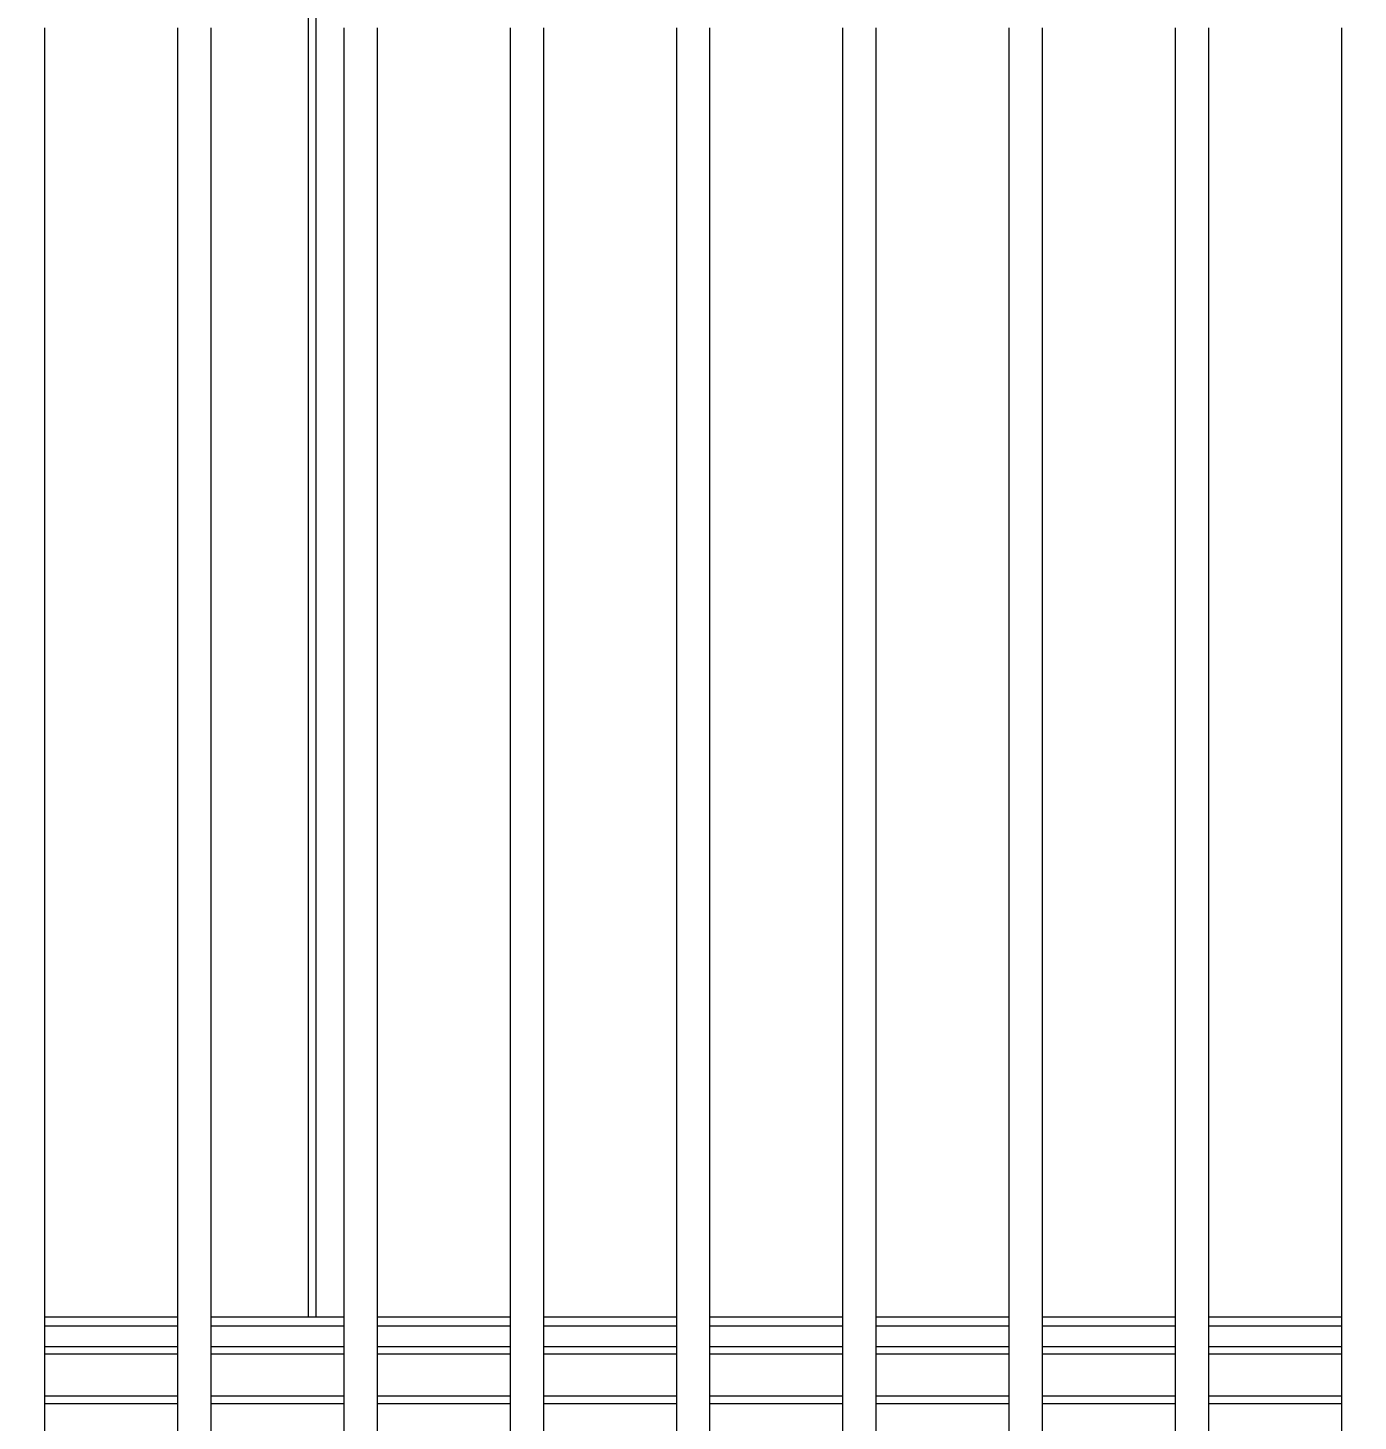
# Model space of a CAD drawing. Header units: metres. Extents: x -101133.8 to -101066.7, y -24899.3 to -24824.7.
# Drawn here: x -101102.5853 to -101102.5053, y -24841.239 to -24841.1552 of the extents above; entities that cross this region are included whole.
import ezdxf

# ---------------------------------------------------------------- set-up
doc = ezdxf.new("R2010")
doc.units = ezdxf.units.M
doc.header["$LTSCALE"] = 0.2
doc.header["$PDSIZE"] = -5
doc.layers.add('CMT-COTATION DIVERS', color=1, linetype='Continuous')
doc.layers.add('CMT-CVC-MATERIEL', color=30, linetype='Continuous')
doc.styles.get("Standard").update_dxf_attribs({"font": 'arial.ttf'})
doc.dimstyles.get("Standard").update_dxf_attribs({"dimtxt": 0.18, "dimasz": 0.18, "dimexe": 0.18, "dimexo": 0.0625, "dimgap": 0.09, "dimtad": 0, "dimtih": 1, "dimtoh": 1, "dimdec": 4, "dimzin": 0, "dimdsep": 46, "dimtxsty": 'Standard', "dimcen": 0.09, "dimadec": 0, "dimazin": 0, "dimtfac": 1, "dimtdec": 4, "dimtofl": 0, "dimtmove": 0, "dimatfit": 3, "dimfxl": 1, "dimtolj": 1, "dimtzin": 0, "dimarcsym": 0})

# ---------------------------------------------------------------- blocks, each defined once
blk = doc.blocks.new('Cassette 600x600')
at = {"linetype": 'Continuous', "lineweight": 13}
for p, q in [((-20143.73, 357.005), (-20417.73, 357.005)), ((-20226.441, 357.005), (-20226.441, 349.005)), ((-20225.994, 357.005), (-20225.994, 349.005)), ((-20223.466, 357.005), (-20223.466, 349.005)), ((-20223.019, 357.005), (-20223.019, 349.005)), ((-20221.783, 357.005), (-20221.783, 349.005)), ((-20221.23, 357.005), (-20221.23, 349.005)), ((-20143.73, 349.005), (-20417.73, 349.005)), ((-20143.73, 347.005), (-20417.73, 347.005)), ((-20226.441, 347.005), (-20226.441, 339.005)), ((-20225.994, 347.005), (-20225.994, 339.005)), ((-20223.466, 347.005), (-20223.466, 339.005)), ((-20223.019, 347.005), (-20223.019, 339.005)), ((-20221.783, 347.005), (-20221.783, 339.005)), ((-20221.23, 347.005), (-20221.23, 339.005)), ((-20117.73, 341.155), (-20221.23, 341.155)), ((-20117.73, 340.695), (-20221.23, 340.695)), ((-20143.73, 339.005), (-20417.73, 339.005)), ((-20143.73, 337.005), (-20417.73, 337.005)), ((-20226.441, 337.005), (-20226.441, 329.005)), ((-20225.994, 337.005), (-20225.994, 329.005)), ((-20223.466, 337.005), (-20223.466, 329.005)), ((-20223.019, 337.005), (-20223.019, 329.005)), ((-20221.783, 337.005), (-20221.783, 329.005)), ((-20221.23, 337.005), (-20221.23, 329.005)), ((-20143.73, 329.005), (-20417.73, 329.005)), ((-20143.73, 327.005), (-20417.73, 327.005)), ((-20226.441, 327.005), (-20226.441, 319.005)), ((-20225.994, 327.005), (-20225.994, 319.005)), ((-20223.466, 327.005), (-20223.466, 319.005)), ((-20223.019, 327.005), (-20223.019, 319.005)), ((-20221.783, 327.005), (-20221.783, 319.005)), ((-20221.23, 327.005), (-20221.23, 319.005)), ((-20143.73, 319.005), (-20417.73, 319.005)), ((-20143.73, 317.005), (-20417.73, 317.005)), ((-20226.441, 317.005), (-20226.441, 309.005)), ((-20225.994, 317.005), (-20225.994, 309.005)), ((-20223.466, 317.005), (-20223.466, 309.005)), ((-20223.019, 317.005), (-20223.019, 309.005)), ((-20221.783, 317.005), (-20221.783, 309.005)), ((-20221.23, 317.005), (-20221.23, 309.005)), ((-20143.73, 309.005), (-20417.73, 309.005)), ((-20143.73, 307.005), (-20417.73, 307.005)), ((-20226.441, 307.005), (-20226.441, 299.005)), ((-20225.994, 307.005), (-20225.994, 299.005)), ((-20223.466, 307.005), (-20223.466, 299.005)), ((-20223.019, 307.005), (-20223.019, 299.005)), ((-20221.783, 307.005), (-20221.783, 299.005)), ((-20221.23, 307.005), (-20221.23, 299.005)), ((-20143.73, 299.005), (-20417.73, 299.005)), ((-20143.73, 297.005), (-20417.73, 297.005)), ((-20226.441, 297.005), (-20226.441, 289.005)), ((-20225.994, 297.005), (-20225.994, 289.005)), ((-20223.466, 297.005), (-20223.466, 289.005)), ((-20223.019, 297.005), (-20223.019, 289.005)), ((-20221.783, 297.005), (-20221.783, 289.005)), ((-20221.23, 297.005), (-20221.23, 289.005)), ((-20143.73, 289.005), (-20417.73, 289.005)), ((-20143.73, 287.005), (-20417.73, 287.005)), ((-20226.441, 287.005), (-20226.441, 279.005)), ((-20225.994, 287.005), (-20225.994, 279.005)), ((-20223.466, 287.005), (-20223.466, 279.005)), ((-20223.019, 287.005), (-20223.019, 279.005)), ((-20221.783, 287.005), (-20221.783, 279.005)), ((-20221.23, 287.005), (-20221.23, 279.005)), ((-20143.73, 279.005), (-20417.73, 279.005))]:
    blk.add_line(p, q, dxfattribs=at)
blk = doc.blocks.new('COT-45')
at = {"color": 0}
for p, q in [((0, -1), (0, 1)), ((-1, 0), (1, 0))]:
    blk.add_line(p, q, dxfattribs=at)
at = {"color": 0, "const_width": 0.4}
blk.add_lwpolyline([(-0.4419, -0.4419), (0.4419, 0.4419)], dxfattribs=at)
blk = doc.blocks.new('*D99')
at = {"layer": 'CMT-COTATION DIVERS', "color": 0, "lineweight": -2}
for p, q in [((-101106.215952, -24842.688982), (-101106.215952, -24840.959543)), ((-101102.471599, -24841.750159), (-101102.471599, -24840.959543)), ((-101106.190952, -24841.009543), (-101102.496599, -24841.009543))]:
    blk.add_line(p, q, dxfattribs=at)
at = {"layer": 'Defpoints', "color": 0, "lineweight": 15}
for p in [(-101102.471599, -24841.009543), (-101102.471599, -24841.780159), (-101106.215952, -24842.718982)]:
    blk.add_point(p, dxfattribs=at)
at = {"layer": 'CMT-COTATION DIVERS', "color": 0, "lineweight": -2, "xscale": 0.025, "yscale": 0.025, "zscale": 0.025, "rotation": 180}
blk.add_blockref('COT-45', (-101106.215952, -24841.009543), dxfattribs=at)
at = {"layer": 'CMT-COTATION DIVERS', "color": 0, "lineweight": -2, "xscale": 0.025, "yscale": 0.025, "zscale": 0.025}
blk.add_blockref('COT-45', (-101102.471599, -24841.009543), dxfattribs=at)
at = {"layer": 'CMT-COTATION DIVERS', "color": 0, "lineweight": 15, "insert": (-101104.343776, -24840.933725), "char_height": 0.075, "attachment_point": 5}
blk.add_mtext('\\A1;374', dxfattribs=at)

msp = doc.modelspace()

# ---------------------------------------------------------------- block references
at = {"layer": 'CMT-CVC-MATERIEL', "xscale": 0.001, "yscale": 0.001, "zscale": 0.001, "rotation": 90}
msp.add_blockref('Cassette 600x600', (-101102.227275, -24821.011513), dxfattribs=at)

# ---------------------------------------------------------------- dimensions: what is measured, and where the dimension line sits
at = {"layer": 'CMT-COTATION DIVERS', "lineweight": 15}
dim = msp.add_linear_dim(base=(-101102.471599, -24841.009543), p1=(-101106.215952, -24842.718982), p2=(-101102.471599, -24841.780159), dimstyle='Standard', override={"dimscale": 0.05, "dimtxt": 1.5, "dimasz": 0.5, "dimexe": 1, "dimexo": 0.6, "dimgap": 0.75, "dimtad": 1, "dimtih": 0, "dimtoh": 0, "dimdec": 0, "dimlfac": 100, "dimblk": 'COT-45', "dimcen": 0, "dimadec": 2, "dimazin": 2, "dimtdec": 2, "dimtix": 1, "dimtmove": 1, "dimfrac": 1}, dxfattribs=at)
dim.commit()
dim.dimension.update_dxf_attribs({"geometry": '*D99', "text_midpoint": (-101104.343776, -24840.933725)})

doc.saveas('drawing.dxf')
